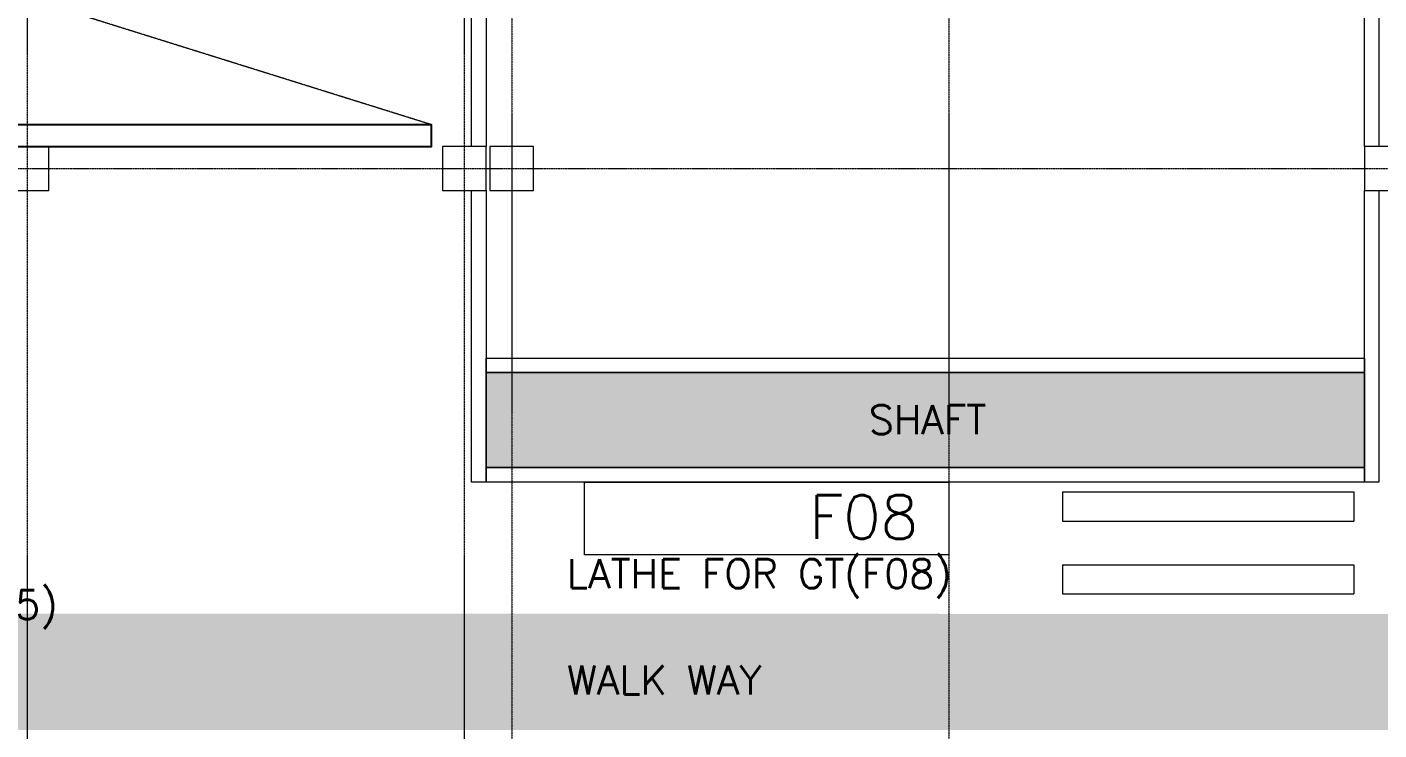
# Model space of a CAD drawing. Extents: x -59767 to 1106559, y -1290 to 1129522.
# Drawn here: x 104208 to 122758, y 240745 to 250385 of the extents above; entities that cross this region are included whole.
import ezdxf

# ---------------------------------------------------------------- set-up
doc = ezdxf.new("R2010")
doc.units = 0
doc.linetypes.add('CENTER', pattern=[2, 1.25, -0.25, 0.25, -0.25])
for name, color, linetype, lineweight in [('CENTER', 1, 'CENTER', 9), ('COLUMN', 2, 'CONTINUOUS', 9), ('TEXT', 3, 'CONTINUOUS', 9), ('WALL_200', 3, 'CONTINUOUS', 9), ('가는선', 1, 'CONTINUOUS', 9), ('중간선', 5, 'CONTINUOUS', 9), ('중심선', 1, 'CENTER', 9)]:
    doc.layers.add(name, color=color, linetype=linetype, lineweight=lineweight)
doc.layers.add('CY', color=4, linetype='CONTINUOUS')
doc.styles.get("Standard").update_dxf_attribs({"font": 'romans.shx', "bigfont": 'whtgtxt.shx'})

# ---------------------------------------------------------------- blocks, each defined once
blk = doc.blocks.new('column600')
at = {"layer": 'COLUMN', "linetype": 'Continuous'}
blk.add_lwpolyline([(-300, -300), (300, -300), (300, 300), (-300, 300)], close=True, dxfattribs=at)
blk = doc.blocks.new('CRANE')
at = {"layer": 'CENTER', "linetype": 'CENTER'}
blk.add_line((109758, 563629), (56008, 580429), dxfattribs=at)
at = {"layer": 'CY'}
blk.add_lwpolyline([(56008, 563329), (109758, 563329), (109758, 563629), (56008, 563629)], dxfattribs=at)

msp = doc.modelspace()

# ---------------------------------------------------------------- hatches: boundary and pattern name
at = {"layer": '중간선'}
h = msp.add_hatch(dxfattribs=at)
h.set_pattern_fill('ANGLE', color=1, scale=10)
h.set_pattern_definition([(0, (0, 0), (0, 69.85), [50.8, -19.05]), (90, (0, 0), (-69.85, 4e-15), [50.8, -19.05])])
h.paths.add_polyline_path([(110508.2, 245644.9), (122557.7, 245644.9), (122557.7, 244344.9), (110508.2, 244344.9)])
at = {"layer": '중간선', "transparency": 33554585}
h = msp.add_hatch(dxfattribs=at)
h.set_pattern_fill('DOTS', color=5, scale=100)
h.set_pattern_definition([(0, (-96814.9, 0), (79.375, 158.75), [0, -158.75])])
edge = h.paths.add_edge_path()
edge.add_line((134957.7, 242344.9), (134957.2, 240745.3))
edge.add_line((134957.2, 240745.3), (92508.2, 240745.3))
edge.add_line((92508.2, 240745.3), (92508.2, 242344.9))
edge.add_line((92508.2, 242344.9), (134957.7, 242332))

# ---------------------------------------------------------------- linework, layer by layer
at = {"layer": 'WALL_200', "ltscale": 0.5}
for points in [[(110508.2, 254144.9), (110508.2, 248744.9), (110308.2, 248744.9), (110308.2, 254144.9)], [(122757.7, 254144.9), (122757.7, 248744.9), (122557.7, 248744.9), (122557.7, 254144.9)], [(110508.2, 248144.9), (110508.2, 244144.9), (110308.2, 244144.9), (110308.2, 248144.9)], [(122757.7, 248144.9), (122757.7, 244144.9), (122557.7, 244144.9), (122557.7, 248144.9)], [(110508.2, 245844.9), (122557.7, 245844.9), (122557.7, 245644.9), (110508.2, 245644.9)], [(110508.2, 244344.9), (122557.7, 244344.9), (122557.7, 244144.9), (110508.2, 244144.9)]]:
    msp.add_lwpolyline(points, close=True, dxfattribs=at)
at = {"layer": '가는선'}
for p, q in [((118415.5, 244010.5), (122415.5, 244010.5)), ((118415.5, 244010.5), (118415.5, 243610.5)), ((122415.5, 244010.5), (122415.5, 243610.5)), ((118415.5, 243610.5), (122415.5, 243610.5)), ((118415.5, 243010.5), (122415.5, 243010.5)), ((118415.5, 243010.5), (118415.5, 242610.5)), ((122415.5, 243010.5), (122415.5, 242610.5)), ((118415.5, 242610.5), (122415.5, 242610.5))]:
    msp.add_line(p, q, dxfattribs=at)
at = {"layer": '중간선'}
for p, q in [((111858.2, 244144.9), (116858.2, 244144.9)), ((111858.2, 243144.9), (111858.2, 244144.9)), ((111858.2, 244144.9), (116858.2, 244144.9)), ((116858.2, 244144.9), (116858.2, 243144.9)), ((116858.2, 243144.9), (111858.2, 243144.9))]:
    msp.add_line(p, q, dxfattribs=at)
at = {"layer": '중간선', "color": 2}
msp.add_lwpolyline([(110508.2, 245644.9), (122557.7, 245644.9), (122557.7, 244344.9), (110508.2, 244344.9)], close=True, dxfattribs=at)
at = {"layer": '중심선'}
for p, q in [((104208.2, 303942.2), (104208.2, 240444.9)), ((110208.2, 303942.2), (110208.2, 240444.9)), ((110858.2, 266444.9), (110858.2, 240444.9)), ((116858.2, 266444.9), (116858.2, 240444.9)), ((28557.7, 248444.9), (154858.2, 248444.9))]:
    msp.add_line(p, q, dxfattribs=at)

# ---------------------------------------------------------------- block references
at = {"layer": 'COLUMN', "linetype": 'Continuous'}
for p in [(104208.2, 248444.9), (110208.2, 248444.9), (110858.2, 248444.9), (122857.7, 248444.9)]:
    msp.add_blockref('column600', p, dxfattribs=at)
at = {"layer": '중간선', "color": 2}
msp.add_blockref('CRANE', (0, -314584.2), dxfattribs=at)

# ---------------------------------------------------------------- texts
at = {"layer": 'TEXT', "lineweight": 9}
for s, height, p in [('SHAFT', 400, (115759.8, 244801)), ('F08', 600, (114944.4, 243366.7)), ('LATHE FOR GT(F08)', 400, (111616.1, 242687.4)), ('GUIDE TUBE WELDER(S05)', 400, (97601.2, 242263.6)), ('WALK WAY', 400, (111616.1, 241229.4))]:
    msp.add_text(s, height=height, dxfattribs=at).set_placement(p)

doc.saveas('drawing.dxf')
